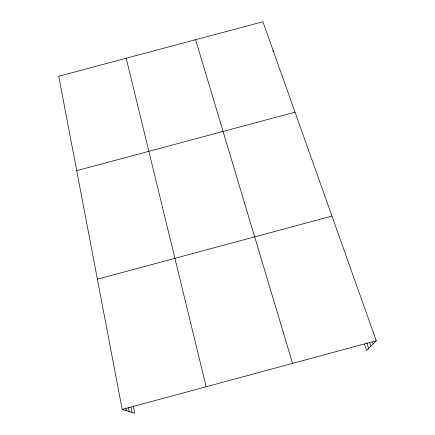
<?xml version="1.0" encoding="UTF-8"?>
<svg xmlns="http://www.w3.org/2000/svg" width="435" height="435" viewBox="0 0 435 435"><rect width="100%" height="100%" fill="white"/><g stroke="black" fill="none" stroke-linecap="round" stroke-linejoin="round"><path stroke-width="0.65" d="M273.109 51.868L273.136 50.552M133.306 405.926L134.752 413.25L122.191 409.444L58.736 76.25L262.898 21.75L376.264 340.752L366.623 350.545L364.399 344.145M97.386 279.194L331.959 216.092M122.191 409.444L376.264 340.752M76.718 170.656L295.028 112.165M372.529 341.953L373.203 343.862M369.603 342.356L370.935 346.162M366.721 342.747L368.706 348.43M195.614 39.71L292.559 363.383M126.199 58.241L206.179 386.737M131.011 407.165L132.044 412.429M128.363 407.579L129.135 411.548M125.671 407.992L126.183 410.651"/></g></svg>
